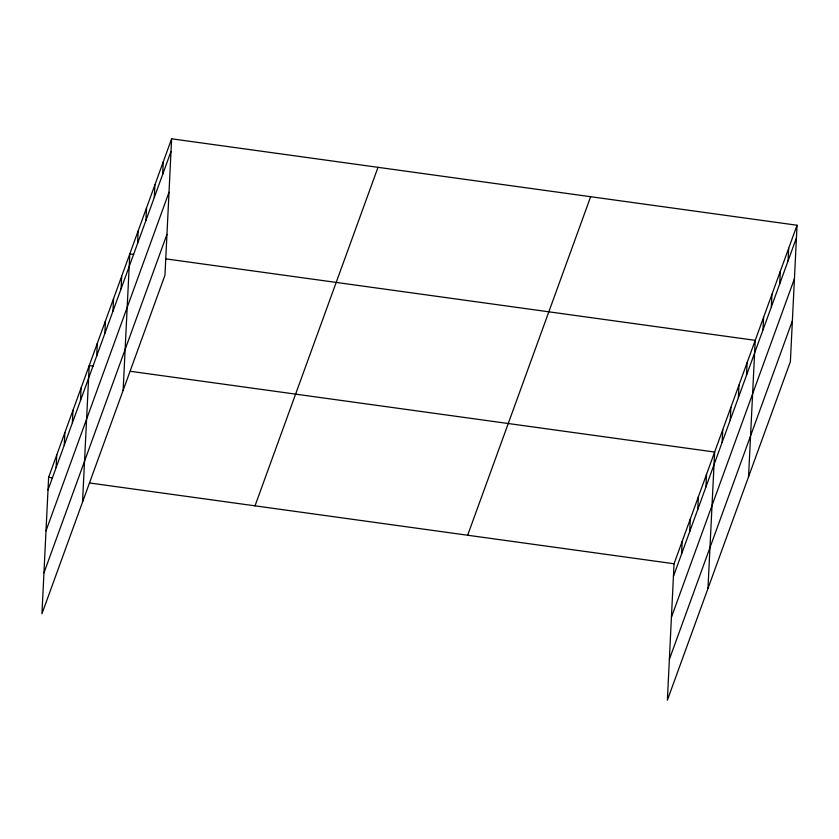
<?xml version="1.0" encoding="UTF-8"?>
<svg xmlns="http://www.w3.org/2000/svg" width="839" height="839" viewBox="0 0 839 839"><rect width="100%" height="100%" fill="white"/><g stroke="black" fill="none" stroke-linecap="round" stroke-linejoin="round"><path stroke-width="1.26" d="M171.628 138.802L48.62 477.318L41.95 613.76L164.958 275.244L171.628 138.802L797.05 225.24L790.38 361.682L667.372 700.198L674.042 563.756L797.05 225.24M56.119 467.606L56.737 454.969M64.246 445.257L64.855 432.63M72.364 422.919L72.983 410.292M80.481 400.581L81.1 387.943M82.537 502.047L89.217 365.605L93.087 366.14M96.716 355.893L97.334 343.266M104.833 333.544L105.452 320.918M112.95 311.206L113.569 298.579M121.068 288.868L121.686 276.241M123.134 390.334L129.804 253.892L133.674 254.427M137.554 243.499L138.173 230.872M145.913 220.489L146.531 207.852M154.282 197.469L154.9 184.842M162.64 174.449L163.259 161.822M681.551 554.044L682.17 541.417M689.668 531.706L690.287 519.068M697.786 509.357L698.405 496.73M705.903 487.019L706.522 474.392M707.969 588.496L714.639 452.043L130.496 371.31M722.138 442.331L722.757 429.704M730.255 419.993L730.874 407.366M738.372 397.644L738.991 385.017M746.49 375.306L747.109 362.679M748.556 476.783L755.226 340.34L165.923 258.884M762.976 329.947L763.595 317.32M771.335 306.927L771.953 294.3M779.704 283.907L780.322 271.28M788.073 260.887L788.681 248.26M48.001 489.945L171.009 151.429M46.009 530.804L169.006 192.288M43.953 572.901L166.951 234.385M255.014 505.844L378.011 167.328M467.659 535.23L590.656 196.714M673.434 576.383L796.431 237.867M671.431 617.242L794.439 278.726M669.375 659.339L792.373 320.823M48.62 477.318L52.49 477.852M89.899 483.023L674.042 563.756"/></g></svg>
